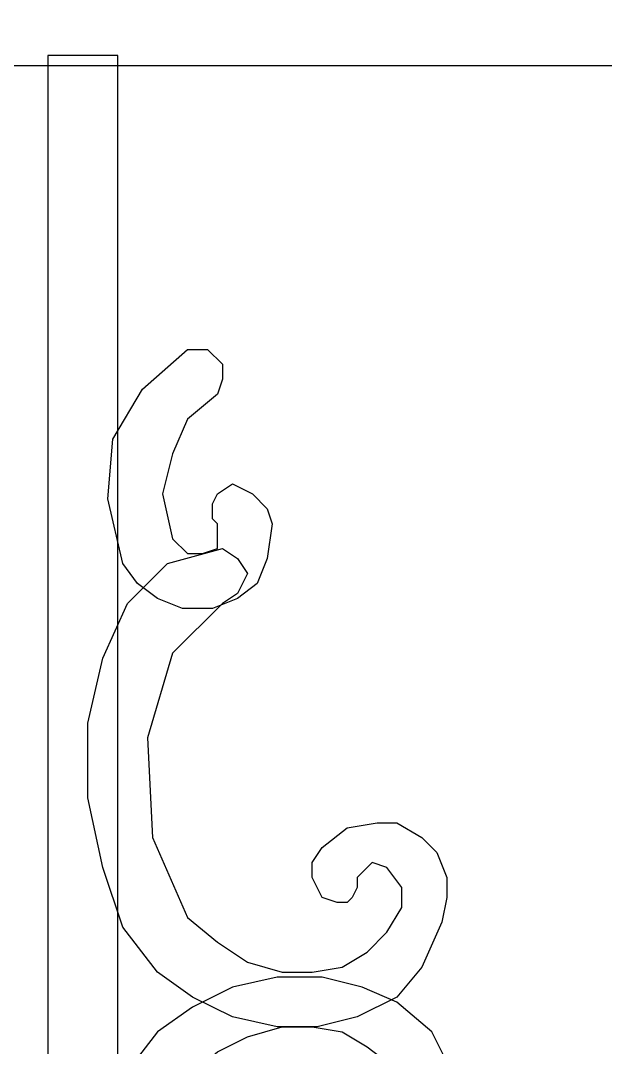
# Model space of a CAD drawing. Header units: centimetres. Extents: x -51 to 47, y -44 to 100.
# Drawn here: x -29.7 to -18.92, y 14.52 to 33.47 of the extents above; entities that cross this region are included whole.
import ezdxf

# ---------------------------------------------------------------- set-up
doc = ezdxf.new("R2010")
doc.units = ezdxf.units.CM
doc.header["$MEASUREMENT"] = 0
doc.layers.add('layer 1', color=7, linetype='Continuous')

msp = doc.modelspace()

# ---------------------------------------------------------------- linework, layer by layer
at = {"layer": 'layer 1', "color": 108}
for points, knots in [([(-47.12704, 34.11841), (-47.12704, 34.11841), (43.43281, 34.11841), (43.43281, 34.11841), (43.43281, 34.11841), (43.43281, 34.11841), (43.43281, 32.64739), (43.43281, 32.64739), (43.43281, 32.64739), (43.43281, 32.64739), (-47.12704, 32.64739), (-47.12704, 32.64739), (-47.12704, 32.64739), (-47.12704, 32.64739), (-47.12704, 34.11841), (-47.12704, 34.11841)], [0, 0, 0, 0, 0.25, 0.25, 0.25, 0.25, 0.5, 0.5, 0.5, 0.5, 0.75, 0.75, 0.75, 0.75, 1, 1, 1, 1]), ([(-29.19895, -4.22013), (-29.19895, -4.22013), (-29.19895, 32.83126), (-29.19895, 32.83126), (-29.19895, 32.83126), (-29.19895, 32.83126), (-27.91181, 32.83126), (-27.91181, 32.83126), (-27.91181, 32.83126), (-27.91181, 32.83126), (-27.91181, -4.03625), (-27.91181, -4.03625), (-27.91181, -4.03625), (-27.91181, -4.03625), (-29.19895, -4.22013), (-29.19895, -4.22013)], [0, 0, 0, 0, 0.25, 0.25, 0.25, 0.25, 0.5, 0.5, 0.5, 0.5, 0.75, 0.75, 0.75, 0.75, 1, 1, 1, 1]), ([(-26.62466, 27.40687), (-26.62466, 27.40687), (-27.45211, 26.67135), (-27.45211, 26.67135), (-27.45211, 26.67135), (-27.45211, 26.67135), (-28.00374, 25.75196), (-28.00374, 25.75196), (-28.00374, 25.75196), (-28.00374, 25.75196), (-28.09568, 24.6487), (-28.09568, 24.6487), (-28.09568, 24.6487), (-28.09568, 24.6487), (-27.81987, 23.45349), (-27.81987, 23.45349), (-27.81987, 23.45349), (-27.81987, 23.45349), (-27.54405, 23.08574), (-27.54405, 23.08574), (-27.54405, 23.08574), (-27.54405, 23.08574), (-27.17629, 22.80992), (-27.17629, 22.80992), (-27.17629, 22.80992), (-27.17629, 22.80992), (-26.7166, 22.62604), (-26.7166, 22.62604), (-26.7166, 22.62604), (-26.7166, 22.62604), (-26.16497, 22.62604), (-26.16497, 22.62604), (-26.16497, 22.62604), (-26.16497, 22.62604), (-25.70527, 22.80992), (-25.70527, 22.80992), (-25.70527, 22.80992), (-25.70527, 22.80992), (-25.33752, 23.08574), (-25.33752, 23.08574), (-25.33752, 23.08574), (-25.33752, 23.08574), (-25.15364, 23.54543), (-25.15364, 23.54543), (-25.15364, 23.54543), (-25.15364, 23.54543), (-25.0617, 24.189), (-25.0617, 24.189), (-25.0617, 24.189), (-25.0617, 24.189), (-25.15364, 24.46482), (-25.15364, 24.46482), (-25.15364, 24.46482), (-25.15364, 24.46482), (-25.42945, 24.74064), (-25.42945, 24.74064), (-25.42945, 24.74064), (-25.42945, 24.74064), (-25.79721, 24.92451), (-25.79721, 24.92451), (-25.79721, 24.92451), (-25.79721, 24.92451), (-26.07303, 24.74064), (-26.07303, 24.74064), (-26.07303, 24.74064), (-26.07303, 24.74064), (-26.16497, 24.55676), (-26.16497, 24.55676), (-26.16497, 24.55676), (-26.16497, 24.55676), (-26.16497, 24.37288), (-26.16497, 24.37288), (-26.16497, 24.37288), (-26.16497, 24.37288), (-26.16497, 24.28094), (-26.16497, 24.28094), (-26.16497, 24.28094), (-26.16497, 24.28094), (-26.07303, 24.189), (-26.07303, 24.189), (-26.07303, 24.189), (-26.07303, 24.189), (-26.07303, 23.72931), (-26.07303, 23.72931), (-26.07303, 23.72931), (-26.07303, 23.72931), (-26.34884, 23.63737), (-26.34884, 23.63737), (-26.34884, 23.63737), (-26.34884, 23.63737), (-26.62466, 23.63737), (-26.62466, 23.63737), (-26.62466, 23.63737), (-26.62466, 23.63737), (-26.90048, 23.91319), (-26.90048, 23.91319), (-26.90048, 23.91319), (-26.90048, 23.91319), (-27.08436, 24.74064), (-27.08436, 24.74064), (-27.08436, 24.74064), (-27.08436, 24.74064), (-26.90048, 25.47615), (-26.90048, 25.47615), (-26.90048, 25.47615), (-26.90048, 25.47615), (-26.62466, 26.11972), (-26.62466, 26.11972), (-26.62466, 26.11972), (-26.62466, 26.11972), (-26.07303, 26.57942), (-26.07303, 26.57942), (-26.07303, 26.57942), (-26.07303, 26.57942), (-25.98109, 26.85523), (-25.98109, 26.85523), (-25.98109, 26.85523), (-25.98109, 26.85523), (-25.98109, 27.13105), (-25.98109, 27.13105), (-25.98109, 27.13105), (-25.98109, 27.13105), (-26.25691, 27.40687), (-26.25691, 27.40687), (-26.25691, 27.40687), (-26.25691, 27.40687), (-26.62466, 27.40687), (-26.62466, 27.40687), (-26.62466, 27.40687), (-26.62466, 27.40687), (-26.62466, 27.40687), (-26.62466, 27.40687), (-26.62466, 27.40687), (-26.62466, 27.40687), (-26.62466, 27.40687), (-26.62466, 27.40687), (-26.62466, 27.40687), (-26.62466, 27.40687), (-26.62466, 27.40687), (-26.62466, 27.40687), (-26.62466, 27.40687), (-26.62466, 27.40687), (-26.62466, 27.40687), (-26.62466, 27.40687)], [0, 0, 0, 0, 0.02777778, 0.02777778, 0.02777778, 0.02777778, 0.05555556, 0.05555556, 0.05555556, 0.05555556, 0.08333333, 0.08333333, 0.08333333, 0.08333333, 0.11111111, 0.11111111, 0.11111111, 0.11111111, 0.13888889, 0.13888889, 0.13888889, 0.13888889, 0.16666667, 0.16666667, 0.16666667, 0.16666667, 0.19444444, 0.19444444, 0.19444444, 0.19444444, 0.22222222, 0.22222222, 0.22222222, 0.22222222, 0.25, 0.25, 0.25, 0.25, 0.27777778, 0.27777778, 0.27777778, 0.27777778, 0.30555556, 0.30555556, 0.30555556, 0.30555556, 0.33333333, 0.33333333, 0.33333333, 0.33333333, 0.36111111, 0.36111111, 0.36111111, 0.36111111, 0.38888889, 0.38888889, 0.38888889, 0.38888889, 0.41666667, 0.41666667, 0.41666667, 0.41666667, 0.44444444, 0.44444444, 0.44444444, 0.44444444, 0.47222222, 0.47222222, 0.47222222, 0.47222222, 0.5, 0.5, 0.5, 0.5, 0.52777778, 0.52777778, 0.52777778, 0.52777778, 0.55555556, 0.55555556, 0.55555556, 0.55555556, 0.58333333, 0.58333333, 0.58333333, 0.58333333, 0.61111111, 0.61111111, 0.61111111, 0.61111111, 0.63888889, 0.63888889, 0.63888889, 0.63888889, 0.66666667, 0.66666667, 0.66666667, 0.66666667, 0.69444444, 0.69444444, 0.69444444, 0.69444444, 0.72222222, 0.72222222, 0.72222222, 0.72222222, 0.75, 0.75, 0.75, 0.75, 0.77777778, 0.77777778, 0.77777778, 0.77777778, 0.80555556, 0.80555556, 0.80555556, 0.80555556, 0.83333333, 0.83333333, 0.83333333, 0.83333333, 0.86111111, 0.86111111, 0.86111111, 0.86111111, 0.88888889, 0.88888889, 0.88888889, 0.88888889, 0.91666667, 0.91666667, 0.91666667, 0.91666667, 0.94444444, 0.94444444, 0.94444444, 0.94444444, 0.97222222, 0.97222222, 0.97222222, 0.97222222, 1, 1, 1, 1]), ([(-23.49874, 17.66134), (-23.49874, 17.66134), (-23.22292, 17.93716), (-23.22292, 17.93716), (-23.22292, 17.93716), (-23.22292, 17.93716), (-22.9471, 17.84522), (-22.9471, 17.84522), (-22.9471, 17.84522), (-22.9471, 17.84522), (-22.67129, 17.47746), (-22.67129, 17.47746), (-22.67129, 17.47746), (-22.67129, 17.47746), (-22.67129, 17.1097), (-22.67129, 17.1097), (-22.67129, 17.1097), (-22.67129, 17.1097), (-22.9471, 16.65001), (-22.9471, 16.65001), (-22.9471, 16.65001), (-22.9471, 16.65001), (-23.31486, 16.28225), (-23.31486, 16.28225), (-23.31486, 16.28225), (-23.31486, 16.28225), (-23.77455, 16.00644), (-23.77455, 16.00644), (-23.77455, 16.00644), (-23.77455, 16.00644), (-24.32619, 15.9145), (-24.32619, 15.9145), (-24.32619, 15.9145), (-24.32619, 15.9145), (-24.87782, 15.9145), (-24.87782, 15.9145), (-24.87782, 15.9145), (-24.87782, 15.9145), (-25.52139, 16.09838), (-25.52139, 16.09838), (-25.52139, 16.09838), (-25.52139, 16.09838), (-26.07303, 16.46613), (-26.07303, 16.46613), (-26.07303, 16.46613), (-26.07303, 16.46613), (-26.62466, 16.92583), (-26.62466, 16.92583), (-26.62466, 16.92583), (-26.62466, 16.92583), (-27.26823, 18.39685), (-27.26823, 18.39685), (-27.26823, 18.39685), (-27.26823, 18.39685), (-27.36017, 20.23563), (-27.36017, 20.23563), (-27.36017, 20.23563), (-27.36017, 20.23563), (-26.90048, 21.79859), (-26.90048, 21.79859), (-26.90048, 21.79859), (-26.90048, 21.79859), (-25.98109, 22.71798), (-25.98109, 22.71798), (-25.98109, 22.71798), (-25.98109, 22.71798), (-25.70527, 22.90186), (-25.70527, 22.90186), (-25.70527, 22.90186), (-25.70527, 22.90186), (-25.52139, 23.26961), (-25.52139, 23.26961), (-25.52139, 23.26961), (-25.52139, 23.26961), (-25.70527, 23.54543), (-25.70527, 23.54543), (-25.70527, 23.54543), (-25.70527, 23.54543), (-25.98109, 23.72931), (-25.98109, 23.72931), (-25.98109, 23.72931), (-25.98109, 23.72931), (-26.99242, 23.45349), (-26.99242, 23.45349), (-26.99242, 23.45349), (-26.99242, 23.45349), (-27.72793, 22.71798), (-27.72793, 22.71798), (-27.72793, 22.71798), (-27.72793, 22.71798), (-28.18762, 21.70665), (-28.18762, 21.70665), (-28.18762, 21.70665), (-28.18762, 21.70665), (-28.46344, 20.51145), (-28.46344, 20.51145), (-28.46344, 20.51145), (-28.46344, 20.51145), (-28.46344, 19.13236), (-28.46344, 19.13236), (-28.46344, 19.13236), (-28.46344, 19.13236), (-28.18762, 17.84522), (-28.18762, 17.84522), (-28.18762, 17.84522), (-28.18762, 17.84522), (-27.81987, 16.74195), (-27.81987, 16.74195), (-27.81987, 16.74195), (-27.81987, 16.74195), (-27.17629, 15.9145), (-27.17629, 15.9145), (-27.17629, 15.9145), (-27.17629, 15.9145), (-26.53272, 15.4548), (-26.53272, 15.4548), (-26.53272, 15.4548), (-26.53272, 15.4548), (-25.79721, 15.08705), (-25.79721, 15.08705), (-25.79721, 15.08705), (-25.79721, 15.08705), (-24.96976, 14.90317), (-24.96976, 14.90317), (-24.96976, 14.90317), (-24.96976, 14.90317), (-24.23425, 14.90317), (-24.23425, 14.90317), (-24.23425, 14.90317), (-24.23425, 14.90317), (-23.49874, 15.08705), (-23.49874, 15.08705), (-23.49874, 15.08705), (-23.49874, 15.08705), (-22.76323, 15.4548), (-22.76323, 15.4548), (-22.76323, 15.4548), (-22.76323, 15.4548), (-22.30353, 16.00644), (-22.30353, 16.00644), (-22.30353, 16.00644), (-22.30353, 16.00644), (-21.93578, 16.83389), (-21.93578, 16.83389), (-21.93578, 16.83389), (-21.93578, 16.83389), (-21.84384, 17.29358), (-21.84384, 17.29358), (-21.84384, 17.29358), (-21.84384, 17.29358), (-21.84384, 17.66134), (-21.84384, 17.66134), (-21.84384, 17.66134), (-21.84384, 17.66134), (-22.02771, 18.12103), (-22.02771, 18.12103), (-22.02771, 18.12103), (-22.02771, 18.12103), (-22.30353, 18.39685), (-22.30353, 18.39685), (-22.30353, 18.39685), (-22.30353, 18.39685), (-22.76323, 18.67267), (-22.76323, 18.67267), (-22.76323, 18.67267), (-22.76323, 18.67267), (-23.13098, 18.67267), (-23.13098, 18.67267), (-23.13098, 18.67267), (-23.13098, 18.67267), (-23.68261, 18.58073), (-23.68261, 18.58073), (-23.68261, 18.58073), (-23.68261, 18.58073), (-24.14231, 18.21297), (-24.14231, 18.21297), (-24.14231, 18.21297), (-24.14231, 18.21297), (-24.32619, 17.93716), (-24.32619, 17.93716), (-24.32619, 17.93716), (-24.32619, 17.93716), (-24.32619, 17.66134), (-24.32619, 17.66134), (-24.32619, 17.66134), (-24.32619, 17.66134), (-24.14231, 17.29358), (-24.14231, 17.29358), (-24.14231, 17.29358), (-24.14231, 17.29358), (-23.86649, 17.20164), (-23.86649, 17.20164), (-23.86649, 17.20164), (-23.86649, 17.20164), (-23.68261, 17.20164), (-23.68261, 17.20164), (-23.68261, 17.20164), (-23.68261, 17.20164), (-23.59068, 17.29358), (-23.59068, 17.29358), (-23.59068, 17.29358), (-23.59068, 17.29358), (-23.49874, 17.47746), (-23.49874, 17.47746), (-23.49874, 17.47746), (-23.49874, 17.47746), (-23.49874, 17.66134), (-23.49874, 17.66134)], [0, 0, 0, 0, 0.01923077, 0.01923077, 0.01923077, 0.01923077, 0.03846154, 0.03846154, 0.03846154, 0.03846154, 0.05769231, 0.05769231, 0.05769231, 0.05769231, 0.07692308, 0.07692308, 0.07692308, 0.07692308, 0.09615385, 0.09615385, 0.09615385, 0.09615385, 0.11538462, 0.11538462, 0.11538462, 0.11538462, 0.13461538, 0.13461538, 0.13461538, 0.13461538, 0.15384615, 0.15384615, 0.15384615, 0.15384615, 0.17307692, 0.17307692, 0.17307692, 0.17307692, 0.19230769, 0.19230769, 0.19230769, 0.19230769, 0.21153846, 0.21153846, 0.21153846, 0.21153846, 0.23076923, 0.23076923, 0.23076923, 0.23076923, 0.25, 0.25, 0.25, 0.25, 0.26923077, 0.26923077, 0.26923077, 0.26923077, 0.28846154, 0.28846154, 0.28846154, 0.28846154, 0.30769231, 0.30769231, 0.30769231, 0.30769231, 0.32692308, 0.32692308, 0.32692308, 0.32692308, 0.34615385, 0.34615385, 0.34615385, 0.34615385, 0.36538462, 0.36538462, 0.36538462, 0.36538462, 0.38461538, 0.38461538, 0.38461538, 0.38461538, 0.40384615, 0.40384615, 0.40384615, 0.40384615, 0.42307692, 0.42307692, 0.42307692, 0.42307692, 0.44230769, 0.44230769, 0.44230769, 0.44230769, 0.46153846, 0.46153846, 0.46153846, 0.46153846, 0.48076923, 0.48076923, 0.48076923, 0.48076923, 0.5, 0.5, 0.5, 0.5, 0.51923077, 0.51923077, 0.51923077, 0.51923077, 0.53846154, 0.53846154, 0.53846154, 0.53846154, 0.55769231, 0.55769231, 0.55769231, 0.55769231, 0.57692308, 0.57692308, 0.57692308, 0.57692308, 0.59615385, 0.59615385, 0.59615385, 0.59615385, 0.61538462, 0.61538462, 0.61538462, 0.61538462, 0.63461538, 0.63461538, 0.63461538, 0.63461538, 0.65384615, 0.65384615, 0.65384615, 0.65384615, 0.67307692, 0.67307692, 0.67307692, 0.67307692, 0.69230769, 0.69230769, 0.69230769, 0.69230769, 0.71153846, 0.71153846, 0.71153846, 0.71153846, 0.73076923, 0.73076923, 0.73076923, 0.73076923, 0.75, 0.75, 0.75, 0.75, 0.76923077, 0.76923077, 0.76923077, 0.76923077, 0.78846154, 0.78846154, 0.78846154, 0.78846154, 0.80769231, 0.80769231, 0.80769231, 0.80769231, 0.82692308, 0.82692308, 0.82692308, 0.82692308, 0.84615385, 0.84615385, 0.84615385, 0.84615385, 0.86538462, 0.86538462, 0.86538462, 0.86538462, 0.88461538, 0.88461538, 0.88461538, 0.88461538, 0.90384615, 0.90384615, 0.90384615, 0.90384615, 0.92307692, 0.92307692, 0.92307692, 0.92307692, 0.94230769, 0.94230769, 0.94230769, 0.94230769, 0.96153846, 0.96153846, 0.96153846, 0.96153846, 0.98076923, 0.98076923, 0.98076923, 0.98076923, 1, 1, 1, 1]), ([(-23.31486, 13.24827), (-23.31486, 13.24827), (-23.13098, 12.88051), (-23.13098, 12.88051), (-23.13098, 12.88051), (-23.13098, 12.88051), (-22.85516, 12.97245), (-22.85516, 12.97245), (-22.85516, 12.97245), (-22.85516, 12.97245), (-22.67129, 13.34021), (-22.67129, 13.34021), (-22.67129, 13.34021), (-22.67129, 13.34021), (-22.67129, 13.7999), (-22.67129, 13.7999), (-22.67129, 13.7999), (-22.67129, 13.7999), (-22.9471, 14.2596), (-22.9471, 14.2596), (-22.9471, 14.2596), (-22.9471, 14.2596), (-23.31486, 14.53541), (-23.31486, 14.53541), (-23.31486, 14.53541), (-23.31486, 14.53541), (-23.77455, 14.81123), (-23.77455, 14.81123), (-23.77455, 14.81123), (-23.77455, 14.81123), (-24.32619, 14.90317), (-24.32619, 14.90317), (-24.32619, 14.90317), (-24.32619, 14.90317), (-24.87782, 14.90317), (-24.87782, 14.90317), (-24.87782, 14.90317), (-24.87782, 14.90317), (-25.52139, 14.71929), (-25.52139, 14.71929), (-25.52139, 14.71929), (-25.52139, 14.71929), (-26.07303, 14.44348), (-26.07303, 14.44348), (-26.07303, 14.44348), (-26.07303, 14.44348), (-26.62466, 13.98378), (-26.62466, 13.98378), (-26.62466, 13.98378), (-26.62466, 13.98378), (-27.26823, 12.42082), (-27.26823, 12.42082), (-27.26823, 12.42082), (-27.26823, 12.42082), (-27.26823, 10.58204), (-27.26823, 10.58204), (-27.26823, 10.58204), (-27.26823, 10.58204), (-26.7166, 8.92714), (-26.7166, 8.92714), (-26.7166, 8.92714), (-26.7166, 8.92714), (-25.70527, 8.00775), (-25.70527, 8.00775), (-25.70527, 8.00775), (-25.70527, 8.00775), (-25.42945, 7.91581), (-25.42945, 7.91581), (-25.42945, 7.91581), (-25.42945, 7.91581), (-25.24558, 7.63999), (-25.24558, 7.63999), (-25.24558, 7.63999), (-25.24558, 7.63999), (-25.42945, 7.27224), (-25.42945, 7.27224), (-25.42945, 7.27224), (-25.42945, 7.27224), (-25.70527, 7.1803), (-25.70527, 7.1803), (-25.70527, 7.1803), (-25.70527, 7.1803), (-26.7166, 7.36418), (-26.7166, 7.36418), (-26.7166, 7.36418), (-26.7166, 7.36418), (-27.54405, 8.00775), (-27.54405, 8.00775), (-27.54405, 8.00775), (-27.54405, 8.00775), (-28.09568, 9.01908), (-28.09568, 9.01908), (-28.09568, 9.01908), (-28.09568, 9.01908), (-28.3715, 10.21428), (-28.3715, 10.21428), (-28.3715, 10.21428), (-28.3715, 10.21428), (-28.3715, 11.50143), (-28.3715, 11.50143), (-28.3715, 11.50143), (-28.3715, 11.50143), (-28.18762, 12.78857), (-28.18762, 12.78857), (-28.18762, 12.78857), (-28.18762, 12.78857), (-27.81987, 13.98378), (-27.81987, 13.98378), (-27.81987, 13.98378), (-27.81987, 13.98378), (-27.17629, 14.81123), (-27.17629, 14.81123), (-27.17629, 14.81123), (-27.17629, 14.81123), (-26.53272, 15.27093), (-26.53272, 15.27093), (-26.53272, 15.27093), (-26.53272, 15.27093), (-25.79721, 15.63868), (-25.79721, 15.63868), (-25.79721, 15.63868), (-25.79721, 15.63868), (-24.96976, 15.82256), (-24.96976, 15.82256), (-24.96976, 15.82256), (-24.96976, 15.82256), (-24.14231, 15.82256), (-24.14231, 15.82256), (-24.14231, 15.82256), (-24.14231, 15.82256), (-23.4068, 15.63868), (-23.4068, 15.63868), (-23.4068, 15.63868), (-23.4068, 15.63868), (-22.76323, 15.36287), (-22.76323, 15.36287), (-22.76323, 15.36287), (-22.76323, 15.36287), (-22.11965, 14.81123), (-22.11965, 14.81123), (-22.11965, 14.81123), (-22.11965, 14.81123), (-21.7519, 14.07572), (-21.7519, 14.07572), (-21.7519, 14.07572), (-21.7519, 14.07572), (-21.65996, 13.61603), (-21.65996, 13.61603), (-21.65996, 13.61603), (-21.65996, 13.61603), (-21.7519, 13.06439), (-21.7519, 13.06439), (-21.7519, 13.06439), (-21.7519, 13.06439), (-22.02771, 12.69664), (-22.02771, 12.69664), (-22.02771, 12.69664), (-22.02771, 12.69664), (-22.30353, 12.32888), (-22.30353, 12.32888), (-22.30353, 12.32888), (-22.30353, 12.32888), (-22.76323, 12.145), (-22.76323, 12.145), (-22.76323, 12.145), (-22.76323, 12.145), (-23.13098, 12.05306), (-23.13098, 12.05306), (-23.13098, 12.05306), (-23.13098, 12.05306), (-23.68261, 12.145), (-23.68261, 12.145), (-23.68261, 12.145), (-23.68261, 12.145), (-24.14231, 12.51276), (-24.14231, 12.51276), (-24.14231, 12.51276), (-24.14231, 12.51276), (-24.23425, 12.78857), (-24.23425, 12.78857), (-24.23425, 12.78857), (-24.23425, 12.78857), (-24.23425, 13.06439), (-24.23425, 13.06439), (-24.23425, 13.06439), (-24.23425, 13.06439), (-24.14231, 13.43215), (-24.14231, 13.43215), (-24.14231, 13.43215), (-24.14231, 13.43215), (-23.86649, 13.52409), (-23.86649, 13.52409), (-23.86649, 13.52409), (-23.86649, 13.52409), (-23.59068, 13.52409), (-23.59068, 13.52409), (-23.59068, 13.52409), (-23.59068, 13.52409), (-23.4068, 13.43215), (-23.4068, 13.43215), (-23.4068, 13.43215), (-23.4068, 13.43215), (-23.31486, 13.34021), (-23.31486, 13.34021), (-23.31486, 13.34021), (-23.31486, 13.34021), (-23.31486, 13.24827), (-23.31486, 13.24827)], [0, 0, 0, 0, 0.01923077, 0.01923077, 0.01923077, 0.01923077, 0.03846154, 0.03846154, 0.03846154, 0.03846154, 0.05769231, 0.05769231, 0.05769231, 0.05769231, 0.07692308, 0.07692308, 0.07692308, 0.07692308, 0.09615385, 0.09615385, 0.09615385, 0.09615385, 0.11538462, 0.11538462, 0.11538462, 0.11538462, 0.13461538, 0.13461538, 0.13461538, 0.13461538, 0.15384615, 0.15384615, 0.15384615, 0.15384615, 0.17307692, 0.17307692, 0.17307692, 0.17307692, 0.19230769, 0.19230769, 0.19230769, 0.19230769, 0.21153846, 0.21153846, 0.21153846, 0.21153846, 0.23076923, 0.23076923, 0.23076923, 0.23076923, 0.25, 0.25, 0.25, 0.25, 0.26923077, 0.26923077, 0.26923077, 0.26923077, 0.28846154, 0.28846154, 0.28846154, 0.28846154, 0.30769231, 0.30769231, 0.30769231, 0.30769231, 0.32692308, 0.32692308, 0.32692308, 0.32692308, 0.34615385, 0.34615385, 0.34615385, 0.34615385, 0.36538462, 0.36538462, 0.36538462, 0.36538462, 0.38461538, 0.38461538, 0.38461538, 0.38461538, 0.40384615, 0.40384615, 0.40384615, 0.40384615, 0.42307692, 0.42307692, 0.42307692, 0.42307692, 0.44230769, 0.44230769, 0.44230769, 0.44230769, 0.46153846, 0.46153846, 0.46153846, 0.46153846, 0.48076923, 0.48076923, 0.48076923, 0.48076923, 0.5, 0.5, 0.5, 0.5, 0.51923077, 0.51923077, 0.51923077, 0.51923077, 0.53846154, 0.53846154, 0.53846154, 0.53846154, 0.55769231, 0.55769231, 0.55769231, 0.55769231, 0.57692308, 0.57692308, 0.57692308, 0.57692308, 0.59615385, 0.59615385, 0.59615385, 0.59615385, 0.61538462, 0.61538462, 0.61538462, 0.61538462, 0.63461538, 0.63461538, 0.63461538, 0.63461538, 0.65384615, 0.65384615, 0.65384615, 0.65384615, 0.67307692, 0.67307692, 0.67307692, 0.67307692, 0.69230769, 0.69230769, 0.69230769, 0.69230769, 0.71153846, 0.71153846, 0.71153846, 0.71153846, 0.73076923, 0.73076923, 0.73076923, 0.73076923, 0.75, 0.75, 0.75, 0.75, 0.76923077, 0.76923077, 0.76923077, 0.76923077, 0.78846154, 0.78846154, 0.78846154, 0.78846154, 0.80769231, 0.80769231, 0.80769231, 0.80769231, 0.82692308, 0.82692308, 0.82692308, 0.82692308, 0.84615385, 0.84615385, 0.84615385, 0.84615385, 0.86538462, 0.86538462, 0.86538462, 0.86538462, 0.88461538, 0.88461538, 0.88461538, 0.88461538, 0.90384615, 0.90384615, 0.90384615, 0.90384615, 0.92307692, 0.92307692, 0.92307692, 0.92307692, 0.94230769, 0.94230769, 0.94230769, 0.94230769, 0.96153846, 0.96153846, 0.96153846, 0.96153846, 0.98076923, 0.98076923, 0.98076923, 0.98076923, 1, 1, 1, 1])]:
    msp.add_open_spline(points, degree=3, knots=knots, dxfattribs=at)

doc.saveas('drawing.dxf')
